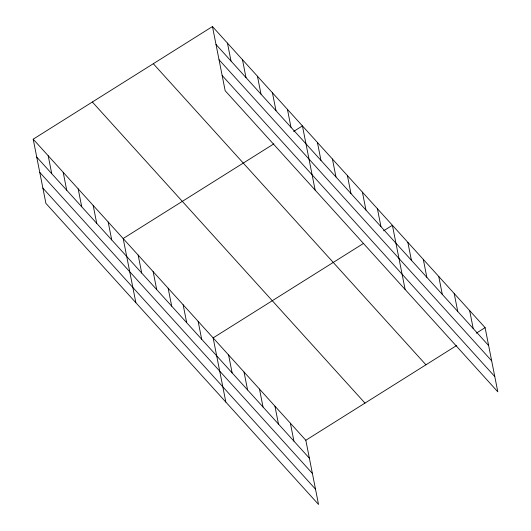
<?xml version="1.0" encoding="UTF-8"?>
<svg xmlns="http://www.w3.org/2000/svg" width="531" height="531" viewBox="0 0 531 531"><rect width="100%" height="100%" fill="white"/><g stroke="black" fill="none" stroke-linecap="round" stroke-linejoin="round"><path stroke-width="0.8" d="M33.194 139.175L305.829 440.265L318.534 504.45L45.905 203.36L33.194 139.175L212.466 26.55L485.095 327.64L497.806 391.825L225.171 90.735L212.466 26.55M273.87 143.855L123.165 238.532L135.87 302.723M293.59 131.462L302.431 125.907L315.142 190.098M363.164 243.636L213.13 337.895L225.841 402.08M383.561 230.819L392.402 225.27L405.113 289.455M305.829 440.265L456.534 345.581M476.254 333.196L485.095 327.64M216.017 44.485L488.646 345.575M219.037 59.744L491.666 360.834M222.15 75.475L494.786 376.565M153.306 63.713L425.935 364.804M92.354 102.012L364.989 403.095M36.745 157.11L309.381 458.2M39.765 172.369L312.401 473.46M42.885 188.1L315.514 489.184M469.65 310.575L473.201 328.51M454.197 293.517L457.749 311.451M438.745 276.452L442.296 294.386M423.3 259.393L426.851 277.328M407.848 242.328L411.399 260.263M377.408 208.71L380.959 226.644M362.414 192.149L365.965 210.084M347.413 175.588L350.964 193.523M332.419 159.028L335.97 176.962M317.425 142.467L320.976 160.402M287.437 109.353L290.988 127.281M272.443 92.792L275.994 110.727M257.449 76.232L261 94.166M242.455 59.671L246.006 77.606M227.46 43.111L231.012 61.045M290.377 423.2L293.928 441.135M274.932 406.142L278.483 424.077M259.48 389.077L263.031 407.012M244.028 372.019L247.579 389.953M228.582 354.954L232.133 372.888M198.136 321.335L201.687 339.269M183.142 304.774L186.693 322.709M168.148 288.214L171.699 306.148M153.154 271.653L156.705 289.587M138.16 255.092L141.711 273.027M108.171 221.971L111.722 239.906M93.177 205.417L96.728 223.352M78.176 188.857L81.728 206.791M63.182 172.296L66.733 190.231M48.188 155.736L51.739 173.67"/></g></svg>
